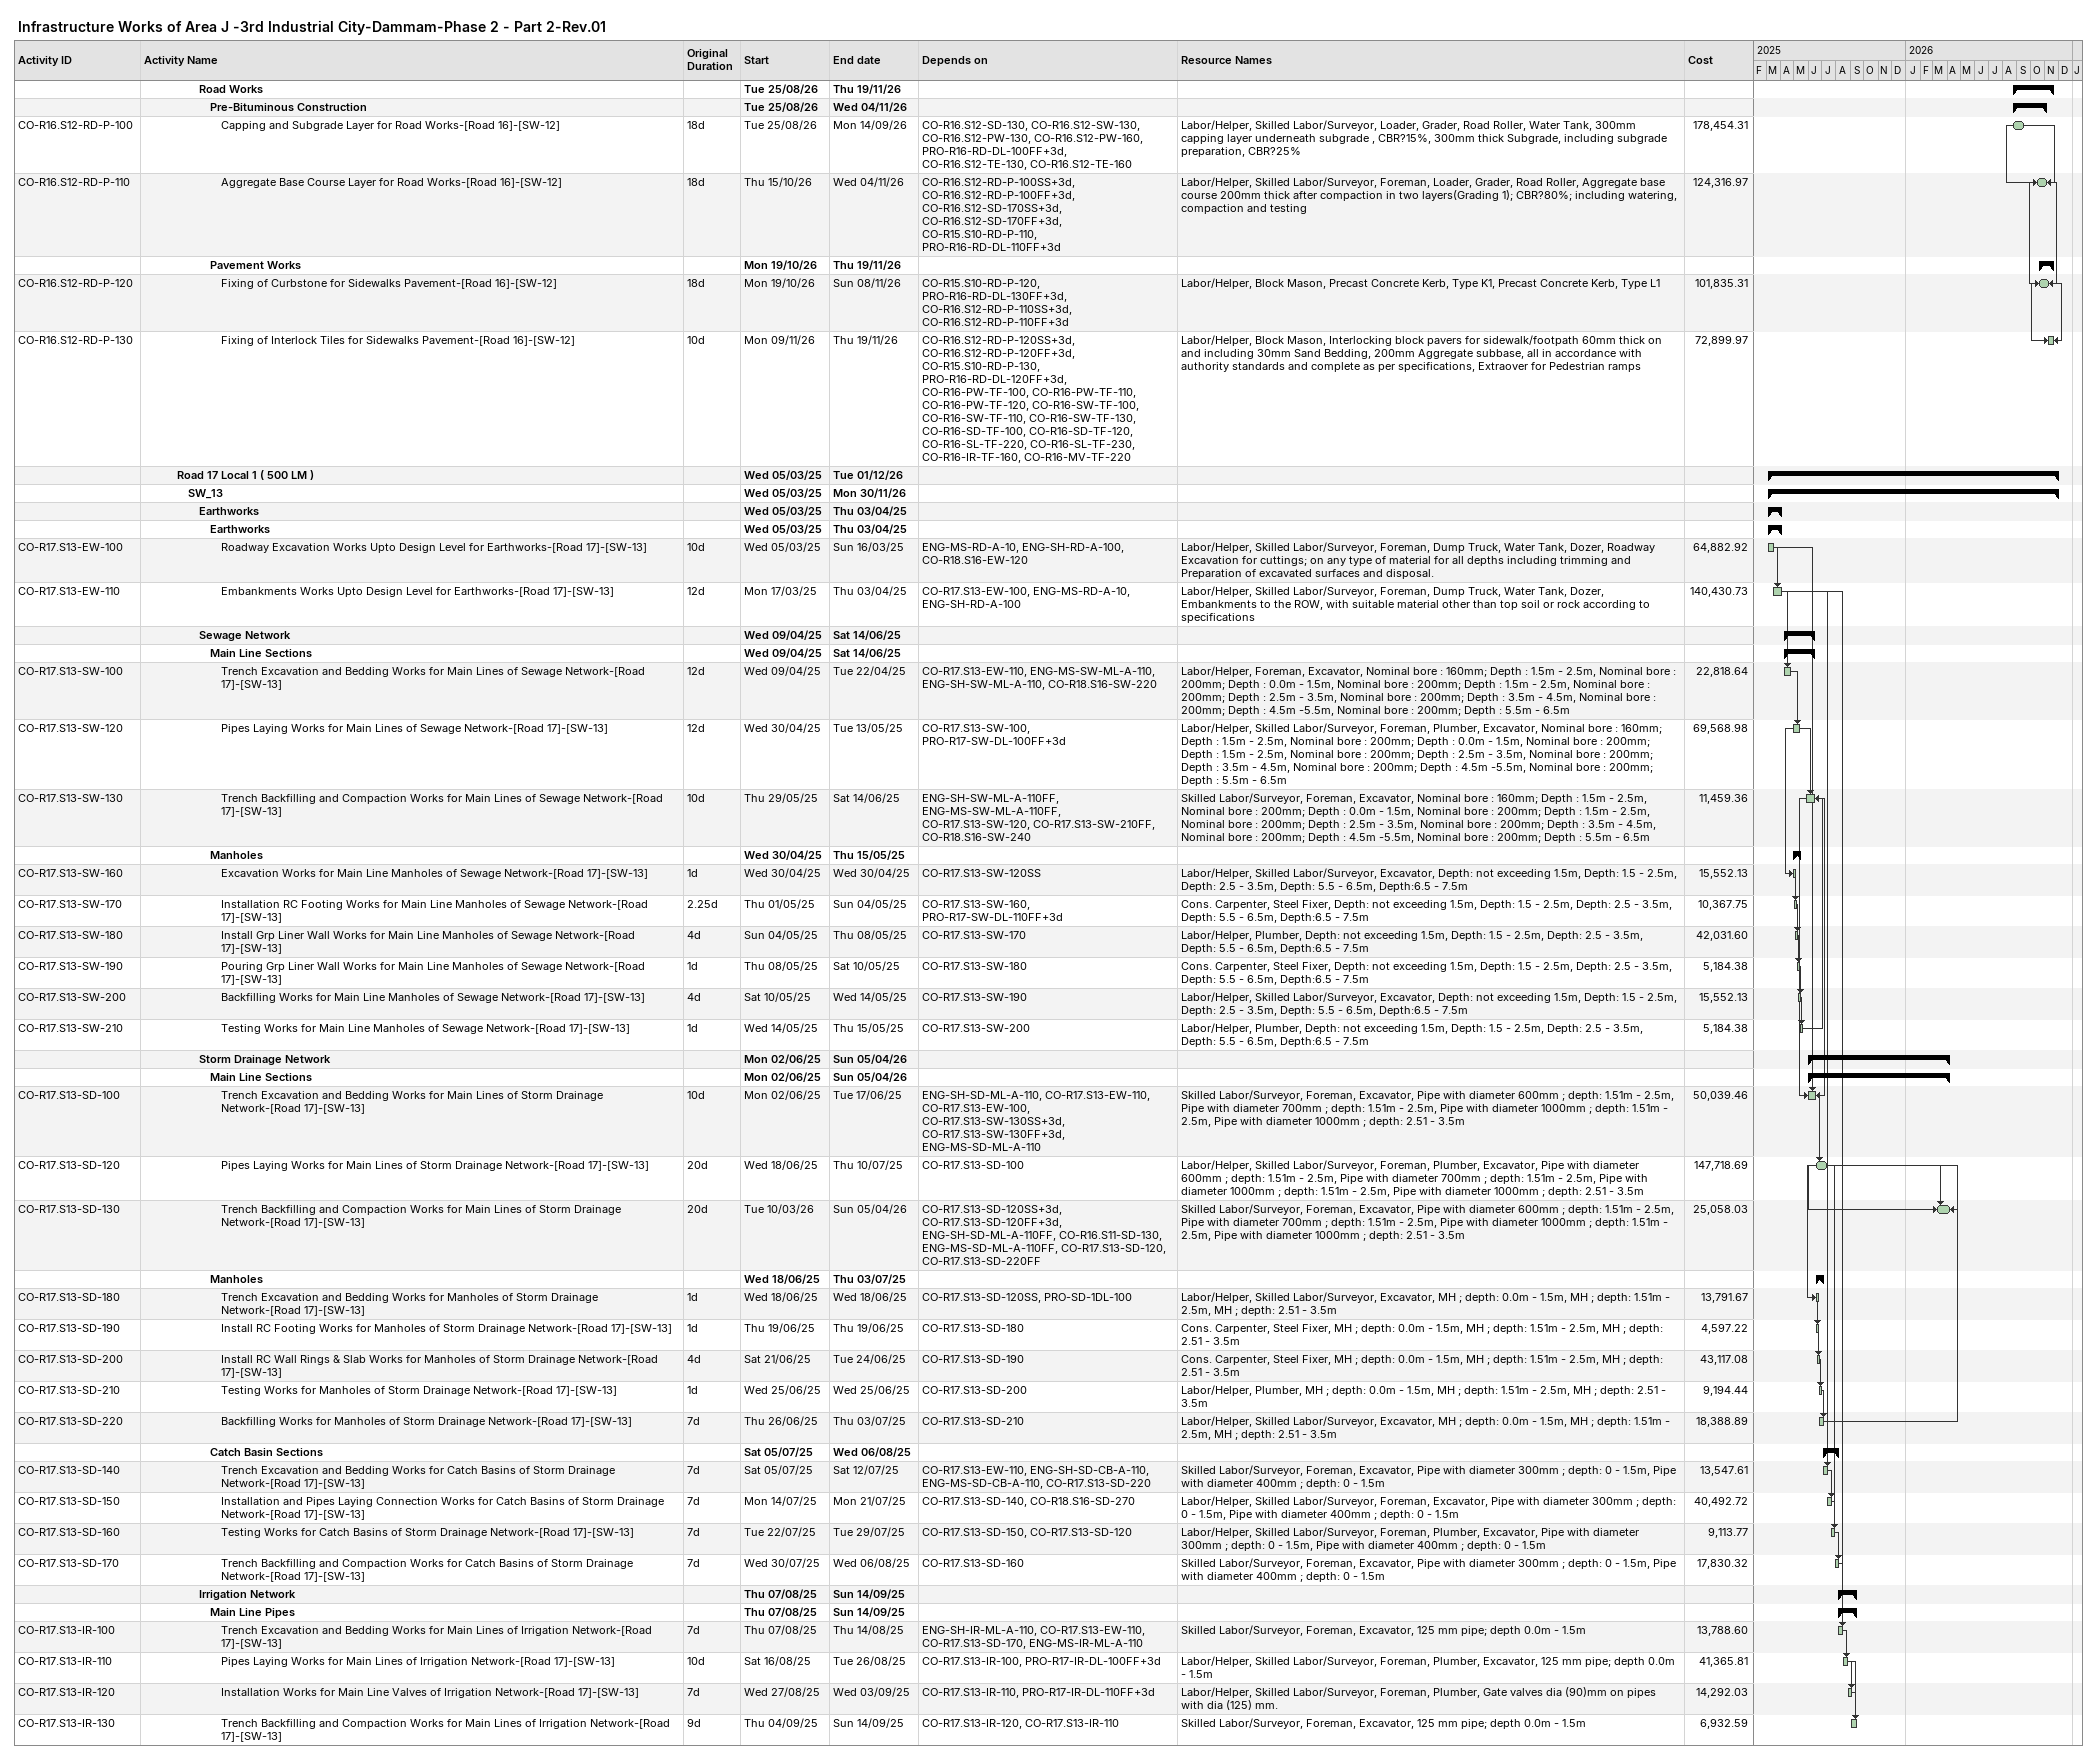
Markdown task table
Infrastructure Works of Area J -3rd Industrial City-Dammam-Phase 2 - Part 2-Rev.01

| ID | Level | Task | Original duration | Start | Finish | Predecessors | Resources | Cost |
|---|---|---|---|---|---|---|---|---|
|  | 6 | **Road Works** |  | 2026-08-25 | 2026-11-19 |  |  |  |
|  | 7 | **Pre-Bituminous Construction** |  | 2026-08-25 | 2026-11-04 |  |  |  |
| CO-R16.S12-RD-P-100 | 8 | Capping and Subgrade Layer for Road Works-[Road 16]-[SW-12] | 18d | 2026-08-25 | 2026-09-14 | CO-R16.S12-SD-130, CO-R16.S12-SW-130, CO-R16.S12-PW-130, CO-R16.S12-PW-160, PRO-R16-RD-DL-100FF+3d, CO-R16.S12-TE-130, CO-R16.S12-TE-160 | Labor/Helper, Skilled Labor/Surveyor, Loader, Grader, Road Roller, Water Tank, 300mm capping layer underneath subgrade , CBR?15%, 300mm thick Subgrade, including subgrade preparation, CBR?25% | 178454.31 |
| CO-R16.S12-RD-P-110 | 8 | Aggregate Base Course Layer for Road Works-[Road 16]-[SW-12] | 18d | 2026-10-15 | 2026-11-04 | CO-R16.S12-RD-P-100SS+3d, CO-R16.S12-RD-P-100FF+3d, CO-R16.S12-SD-170SS+3d, CO-R16.S12-SD-170FF+3d, CO-R15.S10-RD-P-110, PRO-R16-RD-DL-110FF+3d | Labor/Helper, Skilled Labor/Surveyor, Foreman, Loader, Grader, Road Roller, Aggregate base course 200mm thick after compaction in two layers(Grading 1); CBR?80%; including watering, compaction and testing | 124316.97 |
|  | 7 | **Pavement Works** |  | 2026-10-19 | 2026-11-19 |  |  |  |
| CO-R16.S12-RD-P-120 | 8 | Fixing of Curbstone for Sidewalks Pavement-[Road 16]-[SW-12] | 18d | 2026-10-19 | 2026-11-08 | CO-R15.S10-RD-P-120, PRO-R16-RD-DL-130FF+3d, CO-R16.S12-RD-P-110SS+3d, CO-R16.S12-RD-P-110FF+3d | Labor/Helper, Block Mason, Precast Concrete Kerb, Type K1, Precast Concrete Kerb, Type L1 | 101835.31 |
| CO-R16.S12-RD-P-130 | 8 | Fixing of Interlock Tiles for Sidewalks Pavement-[Road 16]-[SW-12] | 10d | 2026-11-09 | 2026-11-19 | CO-R16.S12-RD-P-120SS+3d, CO-R16.S12-RD-P-120FF+3d, CO-R15.S10-RD-P-130, PRO-R16-RD-DL-120FF+3d, CO-R16-PW-TF-100, CO-R16-PW-TF-110, CO-R16-PW-TF-120, CO-R16-SW-TF-100, CO-R16-SW-TF-110, CO-R16-SW-TF-130, CO-R16-SD-TF-100, CO-R16-SD-TF-120, CO-R16-SL-TF-220, CO-R16-SL-TF-230, CO-R16-IR-TF-160, CO-R16-MV-TF-220 | Labor/Helper, Block Mason, Interlocking block pavers for sidewalk/footpath 60mm thick on and including 30mm Sand Bedding, 200mm Aggregate subbase, all in accordance with authority standards and complete as per specifications, Extraover for Pedestrian ramps | 72899.97 |
|  | 4 | **Road 17 Local 1 ( 500 LM )** |  | 2025-03-05 | 2026-12-01 |  |  |  |
|  | 5 | **SW_13** |  | 2025-03-05 | 2026-11-30 |  |  |  |
|  | 6 | **Earthworks** |  | 2025-03-05 | 2025-04-03 |  |  |  |
|  | 7 | **Earthworks** |  | 2025-03-05 | 2025-04-03 |  |  |  |
| CO-R17.S13-EW-100 | 8 | Roadway Excavation Works Upto Design Level for Earthworks-[Road 17]-[SW-13] | 10d | 2025-03-05 | 2025-03-16 | ENG-MS-RD-A-10, ENG-SH-RD-A-100, CO-R18.S16-EW-120 | Labor/Helper, Skilled Labor/Surveyor, Foreman, Dump Truck, Water Tank, Dozer, Roadway Excavation for cuttings; on any type of material for all depths including trimming and Preparation of excavated surfaces and disposal. | 64882.92 |
| CO-R17.S13-EW-110 | 8 | Embankments Works Upto Design Level for Earthworks-[Road 17]-[SW-13] | 12d | 2025-03-17 | 2025-04-03 | CO-R17.S13-EW-100, ENG-MS-RD-A-10, ENG-SH-RD-A-100 | Labor/Helper, Skilled Labor/Surveyor, Foreman, Dump Truck, Water Tank, Dozer, Embankments to the ROW, with suitable material other than top soil or rock according to specifications | 140430.73 |
|  | 6 | **Sewage Network** |  | 2025-04-09 | 2025-06-14 |  |  |  |
|  | 7 | **Main Line Sections** |  | 2025-04-09 | 2025-06-14 |  |  |  |
| CO-R17.S13-SW-100 | 8 | Trench Excavation and Bedding Works for Main Lines of Sewage Network-[Road 17]-[SW-13] | 12d | 2025-04-09 | 2025-04-22 | CO-R17.S13-EW-110, ENG-MS-SW-ML-A-110, ENG-SH-SW-ML-A-110, CO-R18.S16-SW-220 | Labor/Helper, Foreman, Excavator, Nominal bore : 160mm; Depth : 1.5m - 2.5m, Nominal bore : 200mm; Depth : 0.0m - 1.5m, Nominal bore : 200mm; Depth : 1.5m - 2.5m, Nominal bore : 200mm; Depth : 2.5m - 3.5m, Nominal bore : 200mm; Depth : 3.5m - 4.5m, Nominal bore : 200mm; Depth : 4.5m -5.5m, Nominal bore : 200mm; Depth : 5.5m - 6.5m | 22818.64 |
| CO-R17.S13-SW-120 | 8 | Pipes Laying Works for Main Lines of Sewage Network-[Road 17]-[SW-13] | 12d | 2025-04-30 | 2025-05-13 | CO-R17.S13-SW-100, PRO-R17-SW-DL-100FF+3d | Labor/Helper, Skilled Labor/Surveyor, Foreman, Plumber, Excavator, Nominal bore : 160mm; Depth : 1.5m - 2.5m, Nominal bore : 200mm; Depth : 0.0m - 1.5m, Nominal bore : 200mm; Depth : 1.5m - 2.5m, Nominal bore : 200mm; Depth : 2.5m - 3.5m, Nominal bore : 200mm; Depth : 3.5m - 4.5m, Nominal bore : 200mm; Depth : 4.5m -5.5m, Nominal bore : 200mm; Depth : 5.5m - 6.5m | 69568.98 |
| CO-R17.S13-SW-130 | 8 | Trench Backfilling and Compaction Works for Main Lines of Sewage Network-[Road 17]-[SW-13] | 10d | 2025-05-29 | 2025-06-14 | ENG-SH-SW-ML-A-110FF, ENG-MS-SW-ML-A-110FF, CO-R17.S13-SW-120, CO-R17.S13-SW-210FF, CO-R18.S16-SW-240 | Skilled Labor/Surveyor, Foreman, Excavator, Nominal bore : 160mm; Depth : 1.5m - 2.5m, Nominal bore : 200mm; Depth : 0.0m - 1.5m, Nominal bore : 200mm; Depth : 1.5m - 2.5m, Nominal bore : 200mm; Depth : 2.5m - 3.5m, Nominal bore : 200mm; Depth : 3.5m - 4.5m, Nominal bore : 200mm; Depth : 4.5m -5.5m, Nominal bore : 200mm; Depth : 5.5m - 6.5m | 11459.36 |
|  | 7 | **Manholes** |  | 2025-04-30 | 2025-05-15 |  |  |  |
| CO-R17.S13-SW-160 | 8 | Excavation Works for Main Line Manholes of Sewage Network-[Road 17]-[SW-13] | 1d | 2025-04-30 | 2025-04-30 | CO-R17.S13-SW-120SS | Labor/Helper, Skilled Labor/Surveyor, Excavator, Depth: not exceeding 1.5m, Depth: 1.5 - 2.5m, Depth: 2.5 - 3.5m, Depth: 5.5 - 6.5m, Depth:6.5 - 7.5m | 15552.13 |
| CO-R17.S13-SW-170 | 8 | Installation RC Footing Works for Main Line Manholes of Sewage Network-[Road 17]-[SW-13] | 2.25d | 2025-05-01 | 2025-05-04 | CO-R17.S13-SW-160, PRO-R17-SW-DL-110FF+3d | Cons. Carpenter, Steel Fixer, Depth: not exceeding 1.5m, Depth: 1.5 - 2.5m, Depth: 2.5 - 3.5m, Depth: 5.5 - 6.5m, Depth:6.5 - 7.5m | 10367.75 |
| CO-R17.S13-SW-180 | 8 | Install Grp Liner Wall Works for Main Line Manholes of Sewage Network-[Road 17]-[SW-13] | 4d | 2025-05-04 | 2025-05-08 | CO-R17.S13-SW-170 | Labor/Helper, Plumber, Depth: not exceeding 1.5m, Depth: 1.5 - 2.5m, Depth: 2.5 - 3.5m, Depth: 5.5 - 6.5m, Depth:6.5 - 7.5m | 42031.60 |
| CO-R17.S13-SW-190 | 8 | Pouring Grp Liner Wall Works for Main Line Manholes of Sewage Network-[Road 17]-[SW-13] | 1d | 2025-05-08 | 2025-05-10 | CO-R17.S13-SW-180 | Cons. Carpenter, Steel Fixer, Depth: not exceeding 1.5m, Depth: 1.5 - 2.5m, Depth: 2.5 - 3.5m, Depth: 5.5 - 6.5m, Depth:6.5 - 7.5m | 5184.38 |
| CO-R17.S13-SW-200 | 8 | Backfilling Works for Main Line Manholes of Sewage Network-[Road 17]-[SW-13] | 4d | 2025-05-10 | 2025-05-14 | CO-R17.S13-SW-190 | Labor/Helper, Skilled Labor/Surveyor, Excavator, Depth: not exceeding 1.5m, Depth: 1.5 - 2.5m, Depth: 2.5 - 3.5m, Depth: 5.5 - 6.5m, Depth:6.5 - 7.5m | 15552.13 |
| CO-R17.S13-SW-210 | 8 | Testing Works for Main Line Manholes of Sewage Network-[Road 17]-[SW-13] | 1d | 2025-05-14 | 2025-05-15 | CO-R17.S13-SW-200 | Labor/Helper, Plumber, Depth: not exceeding 1.5m, Depth: 1.5 - 2.5m, Depth: 2.5 - 3.5m, Depth: 5.5 - 6.5m, Depth:6.5 - 7.5m | 5184.38 |
|  | 6 | **Storm Drainage Network** |  | 2025-06-02 | 2026-04-05 |  |  |  |
|  | 7 | **Main Line Sections** |  | 2025-06-02 | 2026-04-05 |  |  |  |
| CO-R17.S13-SD-100 | 8 | Trench Excavation and Bedding Works for Main Lines of Storm Drainage Network-[Road 17]-[SW-13] | 10d | 2025-06-02 | 2025-06-17 | ENG-SH-SD-ML-A-110, CO-R17.S13-EW-110, CO-R17.S13-EW-100, CO-R17.S13-SW-130SS+3d, CO-R17.S13-SW-130FF+3d, ENG-MS-SD-ML-A-110 | Skilled Labor/Surveyor, Foreman, Excavator, Pipe with diameter 600mm ; depth: 1.51m - 2.5m, Pipe with diameter 700mm ; depth: 1.51m - 2.5m, Pipe with diameter 1000mm ; depth: 1.51m - 2.5m, Pipe with diameter 1000mm ; depth: 2.51 - 3.5m | 50039.46 |
| CO-R17.S13-SD-120 | 8 | Pipes Laying Works for Main Lines of Storm Drainage Network-[Road 17]-[SW-13] | 20d | 2025-06-18 | 2025-07-10 | CO-R17.S13-SD-100 | Labor/Helper, Skilled Labor/Surveyor, Foreman, Plumber, Excavator, Pipe with diameter 600mm ; depth: 1.51m - 2.5m, Pipe with diameter 700mm ; depth: 1.51m - 2.5m, Pipe with diameter 1000mm ; depth: 1.51m - 2.5m, Pipe with diameter 1000mm ; depth: 2.51 - 3.5m | 147718.69 |
| CO-R17.S13-SD-130 | 8 | Trench Backfilling and Compaction Works for Main Lines of Storm Drainage Network-[Road 17]-[SW-13] | 20d | 2026-03-10 | 2026-04-05 | CO-R17.S13-SD-120SS+3d, CO-R17.S13-SD-120FF+3d, ENG-SH-SD-ML-A-110FF, CO-R16.S11-SD-130, ENG-MS-SD-ML-A-110FF, CO-R17.S13-SD-120, CO-R17.S13-SD-220FF | Skilled Labor/Surveyor, Foreman, Excavator, Pipe with diameter 600mm ; depth: 1.51m - 2.5m, Pipe with diameter 700mm ; depth: 1.51m - 2.5m, Pipe with diameter 1000mm ; depth: 1.51m - 2.5m, Pipe with diameter 1000mm ; depth: 2.51 - 3.5m | 25058.03 |
|  | 7 | **Manholes** |  | 2025-06-18 | 2025-07-03 |  |  |  |
| CO-R17.S13-SD-180 | 8 | Trench Excavation and Bedding Works for Manholes of Storm Drainage Network-[Road 17]-[SW-13] | 1d | 2025-06-18 | 2025-06-18 | CO-R17.S13-SD-120SS, PRO-SD-1DL-100 | Labor/Helper, Skilled Labor/Surveyor, Excavator, MH ; depth: 0.0m - 1.5m, MH ; depth: 1.51m - 2.5m, MH ; depth: 2.51 - 3.5m | 13791.67 |
| CO-R17.S13-SD-190 | 8 | Install RC Footing Works for Manholes of Storm Drainage Network-[Road 17]-[SW-13] | 1d | 2025-06-19 | 2025-06-19 | CO-R17.S13-SD-180 | Cons. Carpenter, Steel Fixer, MH ; depth: 0.0m - 1.5m, MH ; depth: 1.51m - 2.5m, MH ; depth: 2.51 - 3.5m | 4597.22 |
| CO-R17.S13-SD-200 | 8 | Install RC Wall Rings & Slab Works for Manholes of Storm Drainage Network-[Road 17]-[SW-13] | 4d | 2025-06-21 | 2025-06-24 | CO-R17.S13-SD-190 | Cons. Carpenter, Steel Fixer, MH ; depth: 0.0m - 1.5m, MH ; depth: 1.51m - 2.5m, MH ; depth: 2.51 - 3.5m | 43117.08 |
| CO-R17.S13-SD-210 | 8 | Testing Works for Manholes of Storm Drainage Network-[Road 17]-[SW-13] | 1d | 2025-06-25 | 2025-06-25 | CO-R17.S13-SD-200 | Labor/Helper, Plumber, MH ; depth: 0.0m - 1.5m, MH ; depth: 1.51m - 2.5m, MH ; depth: 2.51 - 3.5m | 9194.44 |
| CO-R17.S13-SD-220 | 8 | Backfilling Works for Manholes of Storm Drainage Network-[Road 17]-[SW-13] | 7d | 2025-06-26 | 2025-07-03 | CO-R17.S13-SD-210 | Labor/Helper, Skilled Labor/Surveyor, Excavator, MH ; depth: 0.0m - 1.5m, MH ; depth: 1.51m - 2.5m, MH ; depth: 2.51 - 3.5m | 18388.89 |
|  | 7 | **Catch Basin Sections** |  | 2025-07-05 | 2025-08-06 |  |  |  |
| CO-R17.S13-SD-140 | 8 | Trench Excavation and Bedding Works for Catch Basins of Storm Drainage Network-[Road 17]-[SW-13] | 7d | 2025-07-05 | 2025-07-12 | CO-R17.S13-EW-110, ENG-SH-SD-CB-A-110, ENG-MS-SD-CB-A-110, CO-R17.S13-SD-220 | Skilled Labor/Surveyor, Foreman, Excavator, Pipe with diameter 300mm ; depth: 0 - 1.5m, Pipe with diameter 400mm ; depth: 0 - 1.5m | 13547.61 |
| CO-R17.S13-SD-150 | 8 | Installation and Pipes Laying Connection Works for Catch Basins of Storm Drainage Network-[Road 17]-[SW-13] | 7d | 2025-07-14 | 2025-07-21 | CO-R17.S13-SD-140, CO-R18.S16-SD-270 | Labor/Helper, Skilled Labor/Surveyor, Foreman, Excavator, Pipe with diameter 300mm ; depth: 0 - 1.5m, Pipe with diameter 400mm ; depth: 0 - 1.5m | 40492.72 |
| CO-R17.S13-SD-160 | 8 | Testing Works for Catch Basins of Storm Drainage Network-[Road 17]-[SW-13] | 7d | 2025-07-22 | 2025-07-29 | CO-R17.S13-SD-150, CO-R17.S13-SD-120 | Labor/Helper, Skilled Labor/Surveyor, Foreman, Plumber, Excavator, Pipe with diameter 300mm ; depth: 0 - 1.5m, Pipe with diameter 400mm ; depth: 0 - 1.5m | 9113.77 |
| CO-R17.S13-SD-170 | 8 | Trench Backfilling and Compaction Works for Catch Basins of Storm Drainage Network-[Road 17]-[SW-13] | 7d | 2025-07-30 | 2025-08-06 | CO-R17.S13-SD-160 | Skilled Labor/Surveyor, Foreman, Excavator, Pipe with diameter 300mm ; depth: 0 - 1.5m, Pipe with diameter 400mm ; depth: 0 - 1.5m | 17830.32 |
|  | 6 | **Irrigation Network** |  | 2025-08-07 | 2025-09-14 |  |  |  |
|  | 7 | **Main Line Pipes** |  | 2025-08-07 | 2025-09-14 |  |  |  |
| CO-R17.S13-IR-100 | 8 | Trench Excavation and Bedding Works for Main Lines of Irrigation Network-[Road 17]-[SW-13] | 7d | 2025-08-07 | 2025-08-14 | ENG-SH-IR-ML-A-110, CO-R17.S13-EW-110, CO-R17.S13-SD-170, ENG-MS-IR-ML-A-110 | Skilled Labor/Surveyor, Foreman, Excavator, 125 mm pipe; depth 0.0m - 1.5m | 13788.60 |
| CO-R17.S13-IR-110 | 8 | Pipes Laying Works for Main Lines of Irrigation Network-[Road 17]-[SW-13] | 10d | 2025-08-16 | 2025-08-26 | CO-R17.S13-IR-100, PRO-R17-IR-DL-100FF+3d | Labor/Helper, Skilled Labor/Surveyor, Foreman, Plumber, Excavator, 125 mm pipe; depth 0.0m - 1.5m | 41365.81 |
| CO-R17.S13-IR-120 | 8 | Installation Works for Main Line Valves of Irrigation Network-[Road 17]-[SW-13] | 7d | 2025-08-27 | 2025-09-03 | CO-R17.S13-IR-110, PRO-R17-IR-DL-110FF+3d | Labor/Helper, Skilled Labor/Surveyor, Foreman, Plumber, Gate valves dia (90)mm on pipes with dia (125) mm. | 14292.03 |
| CO-R17.S13-IR-130 | 8 | Trench Backfilling and Compaction Works for Main Lines of Irrigation Network-[Road 17]-[SW-13] | 9d | 2025-09-04 | 2025-09-14 | CO-R17.S13-IR-120, CO-R17.S13-IR-110 | Skilled Labor/Surveyor, Foreman, Excavator, 125 mm pipe; depth 0.0m - 1.5m | 6932.59 |
